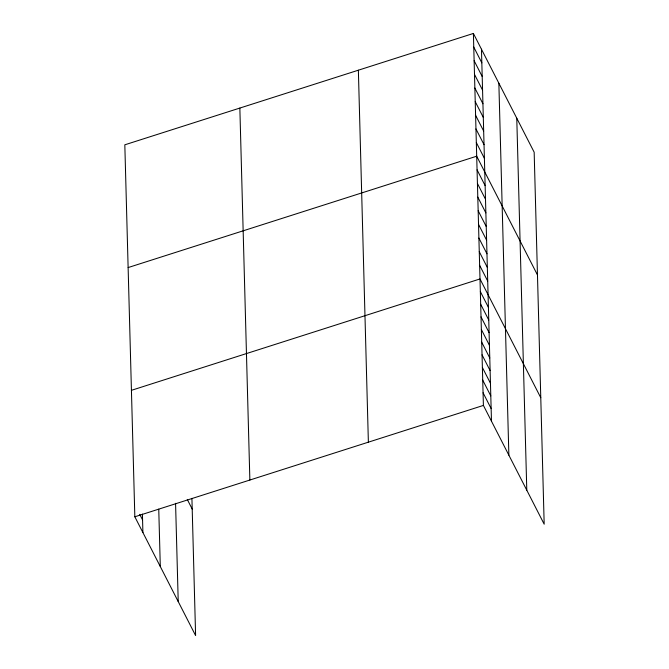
<?xml version="1.0" encoding="UTF-8"?>
<svg xmlns="http://www.w3.org/2000/svg" width="669" height="669" viewBox="0 0 669 669"><rect width="100%" height="100%" fill="white"/><g stroke="black" fill="none" stroke-linecap="round" stroke-linejoin="round"><path stroke-width="1" d="M473.393 33.45L483.403 405.422L544.181 524.187L534.163 152.214L473.393 33.45L124.819 144.813L134.837 516.786L195.607 635.55L191.919 498.363M128.13 267.567L476.696 156.203L537.466 274.959M131.433 390.32L479.999 278.948L540.769 397.712M134.837 516.786L483.403 405.422M473.761 47.089L481.831 62.861M474.129 60.728L482.198 76.5M474.488 74.368L482.566 90.139M474.856 88.007L482.934 103.779M475.224 101.646L483.302 117.418M475.592 115.285L483.662 131.057M475.96 128.925L484.03 144.696M476.328 142.564L484.398 158.336M477.064 169.842L485.134 185.614M477.432 183.482L485.502 199.253M477.8 197.121L485.87 212.893M478.168 210.76L486.238 226.532M478.527 224.399L486.606 240.171M478.895 238.039L486.973 253.81M479.263 251.669L487.341 267.449M479.631 265.309L487.709 281.089M480.342 291.6L488.412 307.372M480.685 304.244L488.755 320.025M481.019 316.889L489.098 332.669M481.362 329.541L489.432 345.313M481.705 342.185L489.775 357.965M482.04 354.838L490.118 370.609M482.382 367.482L490.452 383.253M482.725 380.126L490.795 395.906M483.068 392.778L491.138 408.55M187.303 499.492L192.204 509.076M139.721 514.352L142.572 519.913M516.769 118.229L526.787 490.201M498.857 83.207L508.866 455.179M481.463 49.222L491.481 421.194M358.367 70.203L368.376 442.176M239.853 108.069L249.863 480.041M175.571 503.305L178.222 601.565M158.754 509.151L160.301 566.551M142.413 514.076L142.907 532.566"/></g></svg>
